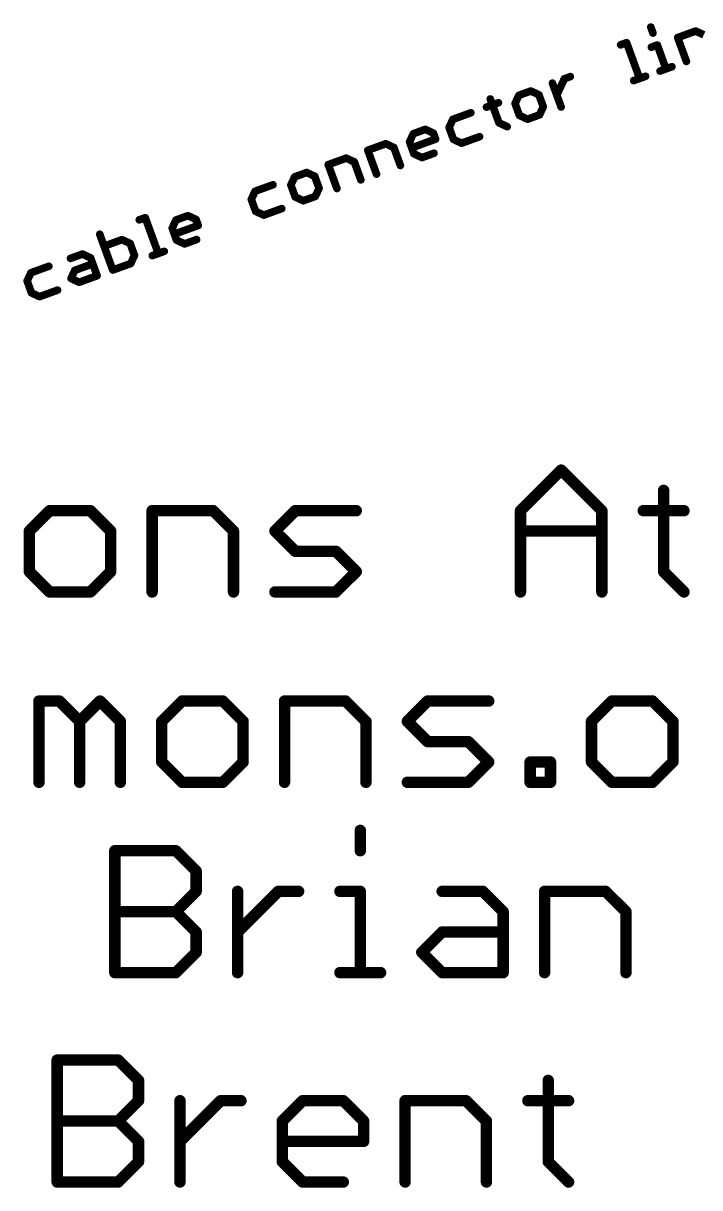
# Model space of a CAD drawing. Extents: x -33 to 81, y -19 to 22.
# Drawn here: x 17.14 to 26.16, y -18.29 to -2.75 of the extents above; entities that cross this region are included whole.
import ezdxf

# ---------------------------------------------------------------- set-up
doc = ezdxf.new("R2010")
doc.units = 0
doc.layers.add('51', color=53, linetype='CONTINUOUS')

msp = doc.modelspace()

# ---------------------------------------------------------------- linework, layer by layer
at = {"layer": '51'}
for points, const_width in [([(25.5101, -2.7996), (25.5391, -2.8792)], 0.1016), ([(25.869, -2.9395), (26.1079, -2.8525)], 0.1016), ([(25.985, -3.258), (25.869, -2.9395)], 0.1016), ([(26.1079, -2.8525), (26.2165, -2.9032)], 0.1016), ([(25.1078, -3.0362), (25.1874, -3.0072)], 0.1016), ([(25.1874, -3.0072), (25.3613, -3.485)], 0.1016), ([(25.5174, -3.0675), (25.597, -3.0385)], 0.1016), ([(25.597, -3.0385), (25.713, -3.357)], 0.1016), ([(24.358, -3.4895), (24.4376, -3.4605)], 0.1016), ([(25.2817, -3.514), (25.441, -3.456)], 0.1016), ([(25.6333, -3.386), (25.7926, -3.328)], 0.1016), ([(24.3147, -3.8659), (24.1988, -3.5474)], 0.1016), ([(24.2567, -3.7067), (24.358, -3.4895)], 0.1016), ([(23.3703, -3.7588), (23.4862, -4.0773)], 0.1016), ([(23.7509, -3.7104), (23.7003, -3.819)], 0.1016), ([(23.9102, -3.6525), (23.7509, -3.7104)], 0.1016), ([(24.0188, -3.7031), (23.9102, -3.6525)], 0.1016), ([(24.0768, -3.8624), (24.0188, -3.7031)], 0.1016), ([(23.3197, -3.8674), (23.4789, -3.8094)], 0.1016), ([(23.7003, -3.819), (23.7583, -3.9783)], 0.1016), ([(24.0261, -3.971), (24.0768, -3.8624)], 0.1016), ([(22.8718, -4.0304), (22.8212, -4.139)], 0.1016), ([(23.1107, -3.9434), (22.8718, -4.0304)], 0.1016), ([(23.4862, -4.0773), (23.5949, -4.1279)], 0.1016), ([(23.7583, -3.9783), (23.8669, -4.0289)], 0.1016), ([(23.8669, -4.0289), (24.0261, -3.971)], 0.1016), ([(22.2937, -4.331), (22.3444, -4.2224)], 0.1016), ([(22.3444, -4.2224), (22.5036, -4.1644)], 0.1016), ([(22.5036, -4.1644), (22.6122, -4.2151)], 0.1016), ([(22.6122, -4.2151), (22.6412, -4.2947)], 0.1016), ([(22.8212, -4.139), (22.8792, -4.2983)], 0.1016), ([(21.7373, -4.4433), (21.9762, -4.3564)], 0.1016), ([(21.9762, -4.3564), (22.0848, -4.407)], 0.1016), ([(22.3517, -4.4902), (22.2937, -4.331)], 0.1016), ([(22.6412, -4.2947), (22.3227, -4.4106)], 0.1016), ([(22.8792, -4.2983), (22.9878, -4.3489)], 0.1016), ([(22.9878, -4.3489), (23.2267, -4.262)], 0.1016), ([(21.2098, -4.6353), (21.4487, -4.5484)], 0.1016), ([(21.4487, -4.5484), (21.5573, -4.599)], 0.1016), ([(21.8532, -4.7618), (21.7373, -4.4433)], 0.1016), ([(22.0848, -4.407), (22.1717, -4.6459)], 0.1016), ([(22.4603, -4.5409), (22.3517, -4.4902)], 0.1016), ([(22.6196, -4.4829), (22.4603, -4.5409)], 0.1016), ([(21.3258, -4.9538), (21.2098, -4.6353)], 0.1016), ([(21.5573, -4.599), (21.6443, -4.8379)], 0.1016), ([(20.762, -4.7983), (20.7114, -4.9069)], 0.1016), ([(20.9213, -4.7403), (20.762, -4.7983)], 0.1016), ([(21.0299, -4.791), (20.9213, -4.7403)], 0.1016), ([(21.0878, -4.9503), (21.0299, -4.791)], 0.1016), ([(20.2346, -4.9903), (20.1839, -5.0989)], 0.1016), ([(20.4734, -4.9033), (20.2346, -4.9903)], 0.1016), ([(20.7114, -4.9069), (20.7693, -5.0662)], 0.1016), ([(21.0372, -5.0589), (21.0878, -4.9503)], 0.1016), ([(20.1839, -5.0989), (20.2419, -5.2582)], 0.1016), ([(20.7693, -5.0662), (20.8779, -5.1168)], 0.1016), ([(20.8779, -5.1168), (21.0372, -5.0589)], 0.1016), ([(19.1796, -5.3743), (19.3389, -5.3163)], 0.1016), ([(19.3389, -5.3163), (19.4475, -5.3669)], 0.1016), ([(20.2419, -5.2582), (20.3505, -5.3088)], 0.1016), ([(20.3505, -5.3088), (20.5894, -5.2219)], 0.1016), ([(18.6904, -5.372), (18.77, -5.343)], 0.1016), ([(18.77, -5.343), (18.9439, -5.8208)], 0.1016), ([(19.129, -5.4829), (19.1796, -5.3743)], 0.1016), ([(19.187, -5.6421), (19.129, -5.4829)], 0.1016), ([(19.4765, -5.4466), (19.158, -5.5625)], 0.1016), ([(19.4475, -5.3669), (19.4765, -5.4466)], 0.1016), ([(18.163, -5.5639), (18.3369, -6.0417)], 0.1016), ([(18.4598, -5.6363), (18.2209, -5.7232)], 0.1016), ([(18.5684, -5.6869), (18.4598, -5.6363)], 0.1016), ([(19.2956, -5.6928), (19.187, -5.6421)], 0.1016), ([(19.4548, -5.6348), (19.2956, -5.6928)], 0.1016), ([(18.6264, -5.8462), (18.5684, -5.6869)], 0.1016), ([(18.8643, -5.8497), (19.0236, -5.7918)], 0.1016), ([(17.7731, -5.8862), (17.9323, -5.8282)], 0.1016), ([(17.9323, -5.8282), (18.041, -5.8789)], 0.1016), ([(18.041, -5.8789), (18.1279, -6.1178)], 0.1016), ([(18.3369, -6.0417), (18.5757, -5.9548)], 0.1016), ([(18.5757, -5.9548), (18.6264, -5.8462)], 0.1016), ([(17.2456, -6.0782), (17.195, -6.1868)], 0.1016), ([(17.4845, -5.9912), (17.2456, -6.0782)], 0.1016), ([(17.7804, -6.1541), (17.8311, -6.0455)], 0.1016), ([(17.8311, -6.0455), (18.0699, -5.9585)], 0.1016), ([(17.195, -6.1868), (17.253, -6.3461)], 0.1016), ([(17.889, -6.2047), (17.7804, -6.1541)], 0.1016), ([(18.1279, -6.1178), (17.889, -6.2047)], 0.1016), ([(17.253, -6.3461), (17.3616, -6.3967)], 0.1016), ([(17.3616, -6.3967), (17.6005, -6.3098)], 0.1016), ([(23.7732, -9.2531), (24.3156, -8.7108)], 0.1524), ([(24.3156, -8.7108), (24.8579, -9.2531)], 0.1524), ([(25.6816, -8.982), (25.6816, -10.0666)], 0.1524), ([(17.4958, -9.2531), (17.2246, -9.5243)], 0.1524), ([(18.0381, -9.2531), (17.4958, -9.2531)], 0.1524), ([(18.3093, -9.5243), (18.0381, -9.2531)], 0.1524), ([(18.8618, -10.3378), (18.8618, -9.2531)], 0.1524), ([(18.8618, -9.2531), (19.6753, -9.2531)], 0.1524), ([(19.6753, -9.2531), (19.9464, -9.5243)], 0.1524), ([(20.4989, -9.5243), (20.7701, -9.2531)], 0.1524), ([(20.7701, -9.2531), (21.5836, -9.2531)], 0.1524), ([(23.7732, -10.3378), (23.7732, -9.2531)], 0.1524), ([(24.8579, -9.2531), (24.8579, -10.3378)], 0.1524), ([(25.4104, -9.2531), (25.9527, -9.2531)], 0.1524), ([(17.2246, -9.5243), (17.2246, -10.0666)], 0.1524), ([(18.3093, -10.0666), (18.3093, -9.5243)], 0.1524), ([(19.9464, -9.5243), (19.9464, -10.3378)], 0.1524), ([(20.7701, -9.7955), (20.4989, -9.5243)], 0.1524), ([(23.7732, -9.5243), (24.8579, -9.5243)], 0.1524), ([(21.3124, -9.7955), (20.7701, -9.7955)], 0.1524), ([(21.5836, -10.0666), (21.3124, -9.7955)], 0.1524), ([(17.2246, -10.0666), (17.4958, -10.3378)], 0.1524), ([(18.0381, -10.3378), (18.3093, -10.0666)], 0.1524), ([(21.3124, -10.3378), (21.5836, -10.0666)], 0.1524), ([(25.6816, -10.0666), (25.9527, -10.3378)], 0.1524), ([(17.4958, -10.3378), (18.0381, -10.3378)], 0.1524), ([(20.4989, -10.3378), (21.3124, -10.3378)], 0.1524), ([(17.353, -12.8778), (17.353, -11.7931)], 0.1524), ([(17.353, -11.7931), (17.6242, -11.7931)], 0.1524), ([(17.6242, -11.7931), (17.8953, -12.0643)], 0.1524), ([(17.8953, -12.0643), (18.1665, -11.7931)], 0.1524), ([(18.1665, -11.7931), (18.4377, -12.0643)], 0.1524), ([(19.2613, -11.7931), (18.9902, -12.0643)], 0.1524), ([(19.8037, -11.7931), (19.2613, -11.7931)], 0.1524), ([(20.0748, -12.0643), (19.8037, -11.7931)], 0.1524), ([(20.6273, -12.8778), (20.6273, -11.7931)], 0.1524), ([(20.6273, -11.7931), (21.4408, -11.7931)], 0.1524), ([(21.4408, -11.7931), (21.712, -12.0643)], 0.1524), ([(22.2645, -12.0643), (22.5356, -11.7931)], 0.1524), ([(22.5356, -11.7931), (23.3491, -11.7931)], 0.1524), ([(24.9914, -11.7931), (24.7202, -12.0643)], 0.1524), ([(25.5337, -11.7931), (24.9914, -11.7931)], 0.1524), ([(25.8049, -12.0643), (25.5337, -11.7931)], 0.1524), ([(17.8953, -12.0643), (17.8953, -12.8778)], 0.1524), ([(18.4377, -12.0643), (18.4377, -12.8778)], 0.1524), ([(18.9902, -12.0643), (18.9902, -12.6066)], 0.1524), ([(20.0748, -12.6066), (20.0748, -12.0643)], 0.1524), ([(21.712, -12.0643), (21.712, -12.8778)], 0.1524), ([(22.5356, -12.3355), (22.2645, -12.0643)], 0.1524), ([(24.7202, -12.0643), (24.7202, -12.6066)], 0.1524), ([(25.8049, -12.6066), (25.8049, -12.0643)], 0.1524), ([(23.078, -12.3355), (22.5356, -12.3355)], 0.1524), ([(23.3491, -12.6066), (23.078, -12.3355)], 0.1524), ([(18.9902, -12.6066), (19.2613, -12.8778)], 0.1524), ([(19.8037, -12.8778), (20.0748, -12.6066)], 0.1524), ([(23.078, -12.8778), (23.3491, -12.6066)], 0.1524), ([(23.9016, -12.8778), (23.9016, -12.6066)], 0.1524), ([(23.9016, -12.6066), (24.1728, -12.6066)], 0.1524), ([(24.1728, -12.6066), (24.1728, -12.8778)], 0.1524), ([(24.7202, -12.6066), (24.9914, -12.8778)], 0.1524), ([(25.5337, -12.8778), (25.8049, -12.6066)], 0.1524), ([(19.2613, -12.8778), (19.8037, -12.8778)], 0.1524), ([(22.2645, -12.8778), (23.078, -12.8778)], 0.1524), ([(24.1728, -12.8778), (23.9016, -12.8778)], 0.1524), ([(24.9914, -12.8778), (25.5337, -12.8778)], 0.1524), ([(21.6368, -13.5196), (21.6368, -13.7908)], 0.1524), ([(18.3642, -15.4178), (18.3642, -13.7908)], 0.1524), ([(18.3642, -13.7908), (19.1777, -13.7908)], 0.1524), ([(19.1777, -13.7908), (19.4489, -14.062)], 0.1524), ([(19.4489, -14.062), (19.4489, -14.3331)], 0.1524), ([(19.4489, -14.3331), (19.1777, -14.6043)], 0.1524), ([(20.0014, -15.4178), (20.0014, -14.3331)], 0.1524), ([(20.0014, -14.8755), (20.5437, -14.3331)], 0.1524), ([(20.5437, -14.3331), (20.8148, -14.3331)], 0.1524), ([(21.3657, -14.3331), (21.6368, -14.3331)], 0.1524), ([(21.6368, -14.3331), (21.6368, -15.4178)], 0.1524), ([(22.7283, -14.3331), (23.2706, -14.3331)], 0.1524), ([(23.2706, -14.3331), (23.5418, -14.6043)], 0.1524), ([(24.0942, -15.4178), (24.0942, -14.3331)], 0.1524), ([(24.0942, -14.3331), (24.9077, -14.3331)], 0.1524), ([(24.9077, -14.3331), (25.1789, -14.6043)], 0.1524), ([(18.3642, -14.6043), (19.1777, -14.6043)], 0.1524), ([(19.1777, -14.6043), (19.4489, -14.8755)], 0.1524), ([(23.5418, -14.6043), (23.5418, -15.4178)], 0.1524), ([(25.1789, -14.6043), (25.1789, -15.4178)], 0.1524), ([(19.4489, -14.8755), (19.4489, -15.1466)], 0.1524), ([(22.4571, -15.1466), (22.7283, -14.8755)], 0.1524), ([(22.7283, -14.8755), (23.5418, -14.8755)], 0.1524), ([(19.4489, -15.1466), (19.1777, -15.4178)], 0.1524), ([(22.7283, -15.4178), (22.4571, -15.1466)], 0.1524), ([(19.1777, -15.4178), (18.3642, -15.4178)], 0.1524), ([(21.3657, -15.4178), (21.908, -15.4178)], 0.1524), ([(23.5418, -15.4178), (22.7283, -15.4178)], 0.1524), ([(17.5958, -18.2118), (17.5958, -16.5848)], 0.1524), ([(17.5958, -16.5848), (18.4093, -16.5848)], 0.1524), ([(18.4093, -16.5848), (18.6804, -16.856)], 0.1524), ([(18.6804, -16.856), (18.6804, -17.1271)], 0.1524), ([(24.1427, -16.856), (24.1427, -17.9406)], 0.1524), ([(18.6804, -17.1271), (18.4093, -17.3983)], 0.1524), ([(19.2329, -18.2118), (19.2329, -17.1271)], 0.1524), ([(19.2329, -17.6695), (19.7753, -17.1271)], 0.1524), ([(19.7753, -17.1271), (20.0464, -17.1271)], 0.1524), ([(20.5972, -17.3983), (20.8684, -17.1271)], 0.1524), ([(20.8684, -17.1271), (21.4107, -17.1271)], 0.1524), ([(21.4107, -17.1271), (21.6819, -17.3983)], 0.1524), ([(22.2344, -18.2118), (22.2344, -17.1271)], 0.1524), ([(22.2344, -17.1271), (23.0479, -17.1271)], 0.1524), ([(23.0479, -17.1271), (23.319, -17.3983)], 0.1524), ([(23.8715, -17.1271), (24.4139, -17.1271)], 0.1524), ([(17.5958, -17.3983), (18.4093, -17.3983)], 0.1524), ([(18.4093, -17.3983), (18.6804, -17.6695)], 0.1524), ([(20.5972, -17.9406), (20.5972, -17.3983)], 0.1524), ([(21.6819, -17.3983), (21.6819, -17.6695)], 0.1524), ([(23.319, -17.3983), (23.319, -18.2118)], 0.1524), ([(18.6804, -17.6695), (18.6804, -17.9406)], 0.1524), ([(21.6819, -17.6695), (20.5972, -17.6695)], 0.1524), ([(18.6804, -17.9406), (18.4093, -18.2118)], 0.1524), ([(20.8684, -18.2118), (20.5972, -17.9406)], 0.1524), ([(24.1427, -17.9406), (24.4139, -18.2118)], 0.1524), ([(18.4093, -18.2118), (17.5958, -18.2118)], 0.1524), ([(21.4107, -18.2118), (20.8684, -18.2118)], 0.1524)]:
    msp.add_lwpolyline(points, dxfattribs=dict(at, const_width=const_width))
for points, const_width in [([(25.534, -2.7909, 1), (25.4862, -2.8083)], 0.0508), ([(25.5152, -2.8879, 1), (25.5629, -2.8705)], 0.0508), ([(25.8929, -2.9308, 1), (25.8452, -2.9482)], 0.0508), ([(25.8604, -2.9156, 1), (25.8777, -2.9633)], 0.0508), ([(26.1187, -2.8295, 1), (26.0972, -2.8756)], 0.0508), ([(26.1166, -2.8764, 1), (26.0992, -2.8287)], 0.0508), ([(25.0991, -3.0123, 1), (25.1165, -3.0601)], 0.0508), ([(25.2113, -2.9985, 1), (25.1636, -3.0159)], 0.0508), ([(25.1961, -3.0311, 1), (25.1787, -2.9833)], 0.0508), ([(25.5087, -3.0436, 1), (25.5261, -3.0913)], 0.0508), ([(25.6209, -3.0298, 1), (25.5732, -3.0472)], 0.0508), ([(25.6057, -3.0624, 1), (25.5883, -3.0146)], 0.0508), ([(25.9611, -3.2667, 1), (26.0088, -3.2493)], 0.0508), ([(24.4463, -3.4843, 1), (24.429, -3.4366)], 0.0508), ([(25.4496, -3.4799, 1), (25.4323, -3.4321)], 0.0508), ([(25.6246, -3.3621, 1), (25.642, -3.4098)], 0.0508), ([(25.6891, -3.3657, 1), (25.7368, -3.3483)], 0.0508), ([(25.8013, -3.3519, 1), (25.7839, -3.3041)], 0.0508), ([(24.2226, -3.5387, 1), (24.1749, -3.5561)], 0.0508), ([(24.3493, -3.4656, 1), (24.3667, -3.5133)], 0.0508), ([(24.381, -3.5002, 1), (24.335, -3.4787)], 0.0508), ([(25.273, -3.4901, 1), (25.2904, -3.5378)], 0.0508), ([(25.3375, -3.4937, 1), (25.3852, -3.4763)], 0.0508), ([(23.3942, -3.7501, 1), (23.3464, -3.7675)], 0.0508), ([(23.7422, -3.6866, 1), (23.7596, -3.7343)], 0.0508), ([(23.774, -3.7212, 1), (23.7279, -3.6997)], 0.0508), ([(23.9209, -3.6294, 1), (23.8995, -3.6755)], 0.0508), ([(23.9189, -3.6763, 1), (23.9015, -3.6286)], 0.0508), ([(24.0427, -3.6944, 1), (23.9949, -3.7118)], 0.0508), ([(24.0081, -3.7261, 1), (24.0295, -3.6801)], 0.0508), ([(24.2337, -3.6959, 1), (24.2797, -3.7174)], 0.0508), ([(23.311, -3.8435, 1), (23.3284, -3.8913)], 0.0508), ([(23.4876, -3.8333, 1), (23.4702, -3.7856)], 0.0508), ([(23.7242, -3.8103, 1), (23.6764, -3.8277)], 0.0508), ([(23.6773, -3.8083, 1), (23.7233, -3.8298)], 0.0508), ([(24.0529, -3.871, 1), (24.1006, -3.8537)], 0.0508), ([(24.0998, -3.8731, 1), (24.0537, -3.8516)], 0.0508), ([(24.2908, -3.8746, 1), (24.3386, -3.8572)], 0.0508), ([(22.8632, -4.0065, 1), (22.8805, -4.0543)], 0.0508), ([(22.8949, -4.0411, 1), (22.8488, -4.0197)], 0.0508), ([(23.1194, -3.9673, 1), (23.102, -3.9196)], 0.0508), ([(23.497, -4.0543, 1), (23.4755, -4.1003)], 0.0508), ([(23.769, -3.9553, 1), (23.7475, -4.0013)], 0.0508), ([(23.7344, -3.987, 1), (23.7821, -3.9696)], 0.0508), ([(23.8582, -4.0051, 1), (23.8755, -4.0528)], 0.0508), ([(23.8561, -4.052, 1), (23.8776, -4.0059)], 0.0508), ([(24.0031, -3.9602, 1), (24.0491, -3.9817)], 0.0508), ([(24.0348, -3.9948, 1), (24.0174, -3.9471)], 0.0508), ([(22.3357, -4.1985, 1), (22.3531, -4.2462)], 0.0508), ([(22.3674, -4.2331, 1), (22.3214, -4.2116)], 0.0508), ([(22.5144, -4.1414, 1), (22.4929, -4.1874)], 0.0508), ([(22.5123, -4.1883, 1), (22.495, -4.1405)], 0.0508), ([(22.6361, -4.2064, 1), (22.5884, -4.2237)], 0.0508), ([(22.6015, -4.2381, 1), (22.623, -4.192)], 0.0508), ([(22.8451, -4.1303, 1), (22.7973, -4.1477)], 0.0508), ([(22.7982, -4.1283, 1), (22.8442, -4.1497)], 0.0508), ([(23.4624, -4.086, 1), (23.5101, -4.0686)], 0.0508), ([(23.5841, -4.151, 1), (23.6056, -4.1049)], 0.0508), ([(21.9869, -4.3334, 1), (21.9654, -4.3794)], 0.0508), ([(21.9849, -4.3803, 1), (21.9675, -4.3325)], 0.0508), ([(22.2707, -4.3202, 1), (22.3168, -4.3417)], 0.0508), ([(22.3176, -4.3223, 1), (22.2699, -4.3397)], 0.0508), ([(22.6174, -4.3034, 1), (22.6651, -4.286)], 0.0508), ([(22.6499, -4.3185, 1), (22.6325, -4.2708)], 0.0508), ([(22.8899, -4.2752, 1), (22.8684, -4.3213)], 0.0508), ([(22.8553, -4.3069, 1), (22.903, -4.2896)], 0.0508), ([(22.9791, -4.325, 1), (22.9965, -4.3728)], 0.0508), ([(22.977, -4.3719, 1), (22.9985, -4.3259)], 0.0508), ([(23.2353, -4.2858, 1), (23.218, -4.2381)], 0.0508), ([(21.4595, -4.5253, 1), (21.438, -4.5714)], 0.0508), ([(21.4574, -4.5722, 1), (21.44, -4.5245)], 0.0508), ([(21.7612, -4.4346, 1), (21.7134, -4.452)], 0.0508), ([(21.7286, -4.4195, 1), (21.746, -4.4672)], 0.0508), ([(22.1087, -4.3983, 1), (22.0609, -4.4157)], 0.0508), ([(22.0741, -4.4301, 1), (22.0955, -4.384)], 0.0508), ([(22.314, -4.3867, 1), (22.3314, -4.4345)], 0.0508), ([(22.3624, -4.4672, 1), (22.341, -4.5133)], 0.0508), ([(22.3278, -4.4989, 1), (22.3756, -4.4816)], 0.0508), ([(22.4516, -4.517, 1), (22.469, -4.5647)], 0.0508), ([(22.4496, -4.5639, 1), (22.471, -4.5179)], 0.0508), ([(22.6283, -4.5068, 1), (22.6109, -4.4591)], 0.0508), ([(21.2012, -4.6114, 1), (21.2185, -4.6592)], 0.0508), ([(21.2337, -4.6266, 1), (21.186, -4.644)], 0.0508), ([(21.5812, -4.5903, 1), (21.5335, -4.6077)], 0.0508), ([(21.5466, -4.622, 1), (21.5681, -4.576)], 0.0508), ([(22.1479, -4.6546, 1), (22.1956, -4.6372)], 0.0508), ([(20.7533, -4.7744, 1), (20.7707, -4.8222)], 0.0508), ([(20.785, -4.809, 1), (20.739, -4.7876)], 0.0508), ([(20.932, -4.7173, 1), (20.9105, -4.7634)], 0.0508), ([(20.93, -4.7642, 1), (20.9126, -4.7165)], 0.0508), ([(21.0537, -4.7823, 1), (21.006, -4.7997)], 0.0508), ([(21.0191, -4.814, 1), (21.0406, -4.768)], 0.0508), ([(21.6204, -4.8466, 1), (21.6682, -4.8292)], 0.0508), ([(21.8294, -4.7705, 1), (21.8771, -4.7532)], 0.0508), ([(20.2259, -4.9664, 1), (20.2432, -5.0142)], 0.0508), ([(20.2576, -5.001, 1), (20.2115, -4.9796)], 0.0508), ([(20.4821, -4.9272, 1), (20.4648, -4.8795)], 0.0508), ([(20.6883, -4.8962, 1), (20.7344, -4.9177)], 0.0508), ([(20.7352, -4.8982, 1), (20.6875, -4.9156)], 0.0508), ([(21.064, -4.9589, 1), (21.1117, -4.9416)], 0.0508), ([(21.1109, -4.961, 1), (21.0648, -4.9395)], 0.0508), ([(21.3019, -4.9625, 1), (21.3496, -4.9451)], 0.0508), ([(20.2078, -5.0902, 1), (20.16, -5.1076)], 0.0508), ([(20.1609, -5.0882, 1), (20.2069, -5.1096)], 0.0508), ([(20.7801, -5.0432, 1), (20.7586, -5.0892)], 0.0508), ([(20.7455, -5.0749, 1), (20.7932, -5.0575)], 0.0508), ([(20.8693, -5.093, 1), (20.8866, -5.1407)], 0.0508), ([(20.8672, -5.1398, 1), (20.8887, -5.0938)], 0.0508), ([(21.0142, -5.0481, 1), (21.0602, -5.0696)], 0.0508), ([(21.0459, -5.0827, 1), (21.0285, -5.035)], 0.0508), ([(19.3496, -5.2933, 1), (19.3282, -5.3393)], 0.0508), ([(19.3476, -5.3402, 1), (19.3302, -5.2924)], 0.0508), ([(20.2526, -5.2351, 1), (20.2311, -5.2812)], 0.0508), ([(20.218, -5.2668, 1), (20.2657, -5.2495)], 0.0508), ([(20.3418, -5.2849, 1), (20.3592, -5.3327)], 0.0508), ([(20.3398, -5.3318, 1), (20.3612, -5.2858)], 0.0508), ([(20.5981, -5.2457, 1), (20.5807, -5.198)], 0.0508), ([(18.6817, -5.3481, 1), (18.6991, -5.3958)], 0.0508), ([(18.7939, -5.3343, 1), (18.7462, -5.3517)], 0.0508), ([(18.7787, -5.3669, 1), (18.7614, -5.3191)], 0.0508), ([(19.1529, -5.4742, 1), (19.1051, -5.4916)], 0.0508), ([(19.171, -5.3504, 1), (19.1883, -5.3981)], 0.0508), ([(19.2027, -5.385, 1), (19.1566, -5.3635)], 0.0508), ([(19.4714, -5.3583, 1), (19.4236, -5.3756)], 0.0508), ([(19.4368, -5.39, 1), (19.4582, -5.3439)], 0.0508), ([(19.4526, -5.4553, 1), (19.5004, -5.4379)], 0.0508), ([(19.4852, -5.4704, 1), (19.4678, -5.4227)], 0.0508), ([(18.1868, -5.5553, 1), (18.1391, -5.5726)], 0.0508), ([(18.4705, -5.6132, 1), (18.4491, -5.6593)], 0.0508), ([(18.4685, -5.6601, 1), (18.4511, -5.6124)], 0.0508), ([(19.106, -5.4721, 1), (19.152, -5.4936)], 0.0508), ([(19.1493, -5.5386, 1), (19.1667, -5.5864)], 0.0508), ([(19.1977, -5.6191, 1), (19.1762, -5.6651)], 0.0508), ([(19.4635, -5.6587, 1), (19.4461, -5.6109)], 0.0508), ([(18.2122, -5.6993, 1), (18.2296, -5.7471)], 0.0508), ([(18.5923, -5.6782, 1), (18.5446, -5.6956)], 0.0508), ([(18.5577, -5.7099, 1), (18.5792, -5.6639)], 0.0508), ([(19.0323, -5.8156, 1), (19.0149, -5.7679)], 0.0508), ([(19.1631, -5.6508, 1), (19.2108, -5.6334)], 0.0508), ([(19.2869, -5.6689, 1), (19.3043, -5.7166)], 0.0508), ([(19.2848, -5.7158, 1), (19.3063, -5.6697)], 0.0508), ([(17.7644, -5.8623, 1), (17.7818, -5.9101)], 0.0508), ([(17.9431, -5.8052, 1), (17.9216, -5.8513)], 0.0508), ([(17.941, -5.8521, 1), (17.9237, -5.8044)], 0.0508), ([(18.0648, -5.8702, 1), (18.0171, -5.8876)], 0.0508), ([(18.0302, -5.9019, 1), (18.0517, -5.8559)], 0.0508), ([(18.5844, -5.9786, 1), (18.5671, -5.9309)], 0.0508), ([(18.6025, -5.8548, 1), (18.6503, -5.8375)], 0.0508), ([(18.6494, -5.8569, 1), (18.6034, -5.8354)], 0.0508), ([(18.8556, -5.8259, 1), (18.873, -5.8736)], 0.0508), ([(18.9201, -5.8294, 1), (18.9678, -5.8121)], 0.0508), ([(17.237, -6.0543, 1), (17.2543, -6.1021)], 0.0508), ([(17.2687, -6.0889, 1), (17.2226, -6.0675)], 0.0508), ([(17.4932, -6.0151, 1), (17.4758, -5.9674)], 0.0508), ([(17.8224, -6.0216, 1), (17.8397, -6.0693)], 0.0508), ([(17.8541, -6.0562, 1), (17.808, -6.0347)], 0.0508), ([(18.0786, -5.9824, 1), (18.0613, -5.9346)], 0.0508), ([(18.3282, -6.0179, 1), (18.3455, -6.0656)], 0.0508), ([(18.313, -6.0504, 1), (18.3607, -6.033)], 0.0508), ([(18.5527, -5.944, 1), (18.5988, -5.9655)], 0.0508), ([(17.2189, -6.1781, 1), (17.1711, -6.1955)], 0.0508), ([(17.172, -6.1761, 1), (17.218, -6.1975)], 0.0508), ([(17.7911, -6.1311, 1), (17.7697, -6.1771)], 0.0508), ([(17.7574, -6.1433, 1), (17.8034, -6.1648)], 0.0508), ([(17.8803, -6.1809, 1), (17.8977, -6.2286)], 0.0508), ([(17.8783, -6.2277, 1), (17.8998, -6.1817)], 0.0508), ([(18.104, -6.1265, 1), (18.1518, -6.1091)], 0.0508), ([(18.1366, -6.1416, 1), (18.1192, -6.0939)], 0.0508), ([(17.2637, -6.323, 1), (17.2422, -6.3691)], 0.0508), ([(17.2291, -6.3547, 1), (17.2768, -6.3374)], 0.0508), ([(17.3529, -6.3728, 1), (17.3703, -6.4206)], 0.0508), ([(17.3508, -6.4197, 1), (17.3723, -6.3737)], 0.0508), ([(17.6091, -6.3336, 1), (17.5918, -6.2859)], 0.0508), ([(24.3425, -8.6839, 1), (24.2886, -8.7378)], 0.0762), ([(24.3425, -8.7378, 1), (24.2886, -8.6839)], 0.0762), ([(25.7197, -8.982, 1), (25.6435, -8.982)], 0.0762), ([(17.4958, -9.215, 1), (17.4958, -9.2912)], 0.0762), ([(17.5227, -9.2801, 1), (17.4688, -9.2262)], 0.0762), ([(18.065, -9.2262, 1), (18.0112, -9.2801)], 0.0762), ([(18.0381, -9.2912, 1), (18.0381, -9.215)], 0.0762), ([(18.8999, -9.2531, 1), (18.8237, -9.2531)], 0.0762), ([(18.8618, -9.215, 1), (18.8618, -9.2912)], 0.0762), ([(19.7022, -9.2262, 1), (19.6483, -9.2801)], 0.0762), ([(19.6753, -9.2912, 1), (19.6753, -9.215)], 0.0762), ([(20.7701, -9.215, 1), (20.7701, -9.2912)], 0.0762), ([(20.797, -9.2801, 1), (20.7431, -9.2262)], 0.0762), ([(21.5836, -9.2912, 1), (21.5836, -9.215)], 0.0762), ([(23.8113, -9.2531, 1), (23.7351, -9.2531)], 0.0762), ([(23.7463, -9.2262, 1), (23.8002, -9.2801)], 0.0762), ([(24.896, -9.2531, 1), (24.8198, -9.2531)], 0.0762), ([(24.8309, -9.2801, 1), (24.8848, -9.2262)], 0.0762), ([(25.4104, -9.215, 1), (25.4104, -9.2912)], 0.0762), ([(25.9527, -9.2912, 1), (25.9527, -9.215)], 0.0762), ([(17.2627, -9.5243, 1), (17.1865, -9.5243)], 0.0762), ([(17.1977, -9.4974, 1), (17.2515, -9.5512)], 0.0762), ([(18.3474, -9.5243, 1), (18.2712, -9.5243)], 0.0762), ([(18.2823, -9.5512, 1), (18.3362, -9.4974)], 0.0762), ([(19.9845, -9.5243, 1), (19.9083, -9.5243)], 0.0762), ([(19.9195, -9.5512, 1), (19.9734, -9.4974)], 0.0762), ([(20.5259, -9.4974, 1), (20.472, -9.5512)], 0.0762), ([(20.472, -9.4974, 1), (20.5259, -9.5512)], 0.0762), ([(23.7732, -9.4862, 1), (23.7732, -9.5624)], 0.0762), ([(24.8579, -9.5624, 1), (24.8579, -9.4862)], 0.0762), ([(20.7701, -9.7574, 1), (20.7701, -9.8336)], 0.0762), ([(20.7431, -9.8224, 1), (20.797, -9.7685)], 0.0762), ([(21.3394, -9.7685, 1), (21.2855, -9.8224)], 0.0762), ([(21.3124, -9.8336, 1), (21.3124, -9.7574)], 0.0762), ([(17.2515, -10.0397, 1), (17.1977, -10.0936)], 0.0762), ([(17.1865, -10.0666, 1), (17.2627, -10.0666)], 0.0762), ([(18.2712, -10.0666, 1), (18.3474, -10.0666)], 0.0762), ([(18.3362, -10.0936, 1), (18.2823, -10.0397)], 0.0762), ([(21.6105, -10.0936, 1), (21.5566, -10.0397)], 0.0762), ([(21.5566, -10.0936, 1), (21.6105, -10.0397)], 0.0762), ([(25.7085, -10.0397, 1), (25.6546, -10.0936)], 0.0762), ([(25.6435, -10.0666, 1), (25.7197, -10.0666)], 0.0762), ([(17.4958, -10.2997, 1), (17.4958, -10.3759)], 0.0762), ([(17.4688, -10.3647, 1), (17.5227, -10.3109)], 0.0762), ([(18.0112, -10.3109, 1), (18.065, -10.3647)], 0.0762), ([(18.0381, -10.3759, 1), (18.0381, -10.2997)], 0.0762), ([(18.8237, -10.3378, 1), (18.8999, -10.3378)], 0.0762), ([(19.9083, -10.3378, 1), (19.9845, -10.3378)], 0.0762), ([(20.4989, -10.2997, 1), (20.4989, -10.3759)], 0.0762), ([(21.2855, -10.3109, 1), (21.3394, -10.3647)], 0.0762), ([(21.3124, -10.3759, 1), (21.3124, -10.2997)], 0.0762), ([(23.7351, -10.3378, 1), (23.8113, -10.3378)], 0.0762), ([(24.8198, -10.3378, 1), (24.896, -10.3378)], 0.0762), ([(25.9258, -10.3647, 1), (25.9797, -10.3109)], 0.0762), ([(17.3911, -11.7931, 1), (17.3149, -11.7931)], 0.0762), ([(17.353, -11.755, 1), (17.353, -11.8312)], 0.0762), ([(17.6511, -11.7662, 1), (17.5972, -11.8201)], 0.0762), ([(17.6242, -11.8312, 1), (17.6242, -11.755)], 0.0762), ([(18.1934, -11.7662, 1), (18.1396, -11.8201)], 0.0762), ([(18.1934, -11.8201, 1), (18.1396, -11.7662)], 0.0762), ([(19.2613, -11.755, 1), (19.2613, -11.8312)], 0.0762), ([(19.2883, -11.8201, 1), (19.2344, -11.7662)], 0.0762), ([(19.8306, -11.7662, 1), (19.7767, -11.8201)], 0.0762), ([(19.8037, -11.8312, 1), (19.8037, -11.755)], 0.0762), ([(20.6654, -11.7931, 1), (20.5892, -11.7931)], 0.0762), ([(20.6273, -11.755, 1), (20.6273, -11.8312)], 0.0762), ([(21.4678, -11.7662, 1), (21.4139, -11.8201)], 0.0762), ([(21.4408, -11.8312, 1), (21.4408, -11.755)], 0.0762), ([(22.5356, -11.755, 1), (22.5356, -11.8312)], 0.0762), ([(22.5626, -11.8201, 1), (22.5087, -11.7662)], 0.0762), ([(23.3491, -11.8312, 1), (23.3491, -11.755)], 0.0762), ([(24.9914, -11.755, 1), (24.9914, -11.8312)], 0.0762), ([(25.0183, -11.8201, 1), (24.9644, -11.7662)], 0.0762), ([(25.5607, -11.7662, 1), (25.5068, -11.8201)], 0.0762), ([(25.5337, -11.8312, 1), (25.5337, -11.755)], 0.0762), ([(17.9334, -12.0643, 1), (17.8572, -12.0643)], 0.0762), ([(17.8684, -12.0374, 1), (17.9223, -12.0912)], 0.0762), ([(17.8684, -12.0912, 1), (17.9223, -12.0374)], 0.0762), ([(18.4758, -12.0643, 1), (18.3996, -12.0643)], 0.0762), ([(18.4107, -12.0912, 1), (18.4646, -12.0374)], 0.0762), ([(19.0283, -12.0643, 1), (18.9521, -12.0643)], 0.0762), ([(18.9632, -12.0374, 1), (19.0171, -12.0912)], 0.0762), ([(20.1129, -12.0643, 1), (20.0367, -12.0643)], 0.0762), ([(20.0479, -12.0912, 1), (20.1018, -12.0374)], 0.0762), ([(21.7501, -12.0643, 1), (21.6739, -12.0643)], 0.0762), ([(21.685, -12.0912, 1), (21.7389, -12.0374)], 0.0762), ([(22.2914, -12.0374, 1), (22.2375, -12.0912)], 0.0762), ([(22.2375, -12.0374, 1), (22.2914, -12.0912)], 0.0762), ([(24.7583, -12.0643, 1), (24.6821, -12.0643)], 0.0762), ([(24.6933, -12.0374, 1), (24.7472, -12.0912)], 0.0762), ([(25.843, -12.0643, 1), (25.7668, -12.0643)], 0.0762), ([(25.7779, -12.0912, 1), (25.8318, -12.0374)], 0.0762), ([(22.5356, -12.2974, 1), (22.5356, -12.3736)], 0.0762), ([(22.5087, -12.3624, 1), (22.5626, -12.3085)], 0.0762), ([(23.1049, -12.3085, 1), (23.051, -12.3624)], 0.0762), ([(23.078, -12.3736, 1), (23.078, -12.2974)], 0.0762), ([(19.0171, -12.5797, 1), (18.9632, -12.6336)], 0.0762), ([(18.9521, -12.6066, 1), (19.0283, -12.6066)], 0.0762), ([(20.0367, -12.6066, 1), (20.1129, -12.6066)], 0.0762), ([(20.1018, -12.6336, 1), (20.0479, -12.5797)], 0.0762), ([(23.3761, -12.6336, 1), (23.3222, -12.5797)], 0.0762), ([(23.3222, -12.6336, 1), (23.3761, -12.5797)], 0.0762), ([(23.9397, -12.6066, 1), (23.8635, -12.6066)], 0.0762), ([(23.9016, -12.5685, 1), (23.9016, -12.6447)], 0.0762), ([(24.2109, -12.6066, 1), (24.1347, -12.6066)], 0.0762), ([(24.1728, -12.6447, 1), (24.1728, -12.5685)], 0.0762), ([(24.7472, -12.5797, 1), (24.6933, -12.6336)], 0.0762), ([(24.6821, -12.6066, 1), (24.7583, -12.6066)], 0.0762), ([(25.7668, -12.6066, 1), (25.843, -12.6066)], 0.0762), ([(25.8318, -12.6336, 1), (25.7779, -12.5797)], 0.0762), ([(17.3149, -12.8778, 1), (17.3911, -12.8778)], 0.0762), ([(17.8572, -12.8778, 1), (17.9334, -12.8778)], 0.0762), ([(18.3996, -12.8778, 1), (18.4758, -12.8778)], 0.0762), ([(19.2613, -12.8397, 1), (19.2613, -12.9159)], 0.0762), ([(19.2344, -12.9047, 1), (19.2883, -12.8509)], 0.0762), ([(19.7767, -12.8509, 1), (19.8306, -12.9047)], 0.0762), ([(19.8037, -12.9159, 1), (19.8037, -12.8397)], 0.0762), ([(20.5892, -12.8778, 1), (20.6654, -12.8778)], 0.0762), ([(21.6739, -12.8778, 1), (21.7501, -12.8778)], 0.0762), ([(22.2645, -12.8397, 1), (22.2645, -12.9159)], 0.0762), ([(23.051, -12.8509, 1), (23.1049, -12.9047)], 0.0762), ([(23.078, -12.9159, 1), (23.078, -12.8397)], 0.0762), ([(23.9016, -12.8397, 1), (23.9016, -12.9159)], 0.0762), ([(23.8635, -12.8778, 1), (23.9397, -12.8778)], 0.0762), ([(24.1347, -12.8778, 1), (24.2109, -12.8778)], 0.0762), ([(24.1728, -12.9159, 1), (24.1728, -12.8397)], 0.0762), ([(24.9914, -12.8397, 1), (24.9914, -12.9159)], 0.0762), ([(24.9644, -12.9047, 1), (25.0183, -12.8509)], 0.0762), ([(25.5068, -12.8509, 1), (25.5606, -12.9047)], 0.0762), ([(25.5337, -12.9159, 1), (25.5337, -12.8397)], 0.0762), ([(21.6749, -13.5196, 1), (21.5987, -13.5196)], 0.0762), ([(18.4023, -13.7908, 1), (18.3261, -13.7908)], 0.0762), ([(18.3642, -13.7527, 1), (18.3642, -13.8289)], 0.0762), ([(19.2046, -13.7639, 1), (19.1508, -13.8178)], 0.0762), ([(19.1777, -13.8289, 1), (19.1777, -13.7527)], 0.0762), ([(21.5987, -13.7908, 1), (21.6749, -13.7908)], 0.0762), ([(19.487, -14.062, 1), (19.4108, -14.062)], 0.0762), ([(19.4219, -14.0889, 1), (19.4758, -14.035)], 0.0762), ([(19.4108, -14.3331, 1), (19.487, -14.3331)], 0.0762), ([(19.4758, -14.3601, 1), (19.4219, -14.3062)], 0.0762), ([(20.0395, -14.3331, 1), (19.9633, -14.3331)], 0.0762), ([(20.5437, -14.295, 1), (20.5437, -14.3712)], 0.0762), ([(20.5706, -14.3601, 1), (20.5167, -14.3062)], 0.0762), ([(20.8148, -14.3712, 1), (20.8148, -14.295)], 0.0762), ([(21.3657, -14.295, 1), (21.3657, -14.3712)], 0.0762), ([(21.6749, -14.3331, 1), (21.5987, -14.3331)], 0.0762), ([(21.6368, -14.3712, 1), (21.6368, -14.295)], 0.0762), ([(22.7283, -14.295, 1), (22.7283, -14.3712)], 0.0762), ([(23.2975, -14.3062, 1), (23.2436, -14.3601)], 0.0762), ([(23.2706, -14.3712, 1), (23.2706, -14.295)], 0.0762), ([(24.1323, -14.3331, 1), (24.0561, -14.3331)], 0.0762), ([(24.0942, -14.295, 1), (24.0942, -14.3712)], 0.0762), ([(24.9347, -14.3062, 1), (24.8808, -14.3601)], 0.0762), ([(24.9077, -14.3712, 1), (24.9077, -14.295)], 0.0762), ([(18.3642, -14.5662, 1), (18.3642, -14.6424)], 0.0762), ([(19.2046, -14.5774, 1), (19.1508, -14.6312)], 0.0762), ([(19.1508, -14.5774, 1), (19.2046, -14.6312)], 0.0762), ([(19.1777, -14.6424, 1), (19.1777, -14.5662)], 0.0762), ([(23.5799, -14.6043, 1), (23.5037, -14.6043)], 0.0762), ([(23.5148, -14.6312, 1), (23.5687, -14.5774)], 0.0762), ([(25.217, -14.6043, 1), (25.1408, -14.6043)], 0.0762), ([(25.152, -14.6312, 1), (25.2058, -14.5774)], 0.0762), ([(19.487, -14.8755, 1), (19.4108, -14.8755)], 0.0762), ([(19.4219, -14.9024, 1), (19.4758, -14.8485)], 0.0762), ([(19.9744, -14.8485, 1), (20.0283, -14.9024)], 0.0762), ([(22.7283, -14.8374, 1), (22.7283, -14.9136)], 0.0762), ([(22.7552, -14.9024, 1), (22.7013, -14.8485)], 0.0762), ([(23.5418, -14.9136, 1), (23.5418, -14.8374)], 0.0762), ([(19.4758, -15.1736, 1), (19.4219, -15.1197)], 0.0762), ([(22.484, -15.1197, 1), (22.4301, -15.1736)], 0.0762), ([(19.4108, -15.1466, 1), (19.487, -15.1466)], 0.0762), ([(22.4301, -15.1197, 1), (22.484, -15.1736)], 0.0762), ([(18.3642, -15.3797, 1), (18.3642, -15.4559)], 0.0762), ([(18.3261, -15.4178, 1), (18.4023, -15.4178)], 0.0762), ([(19.1508, -15.3909, 1), (19.2046, -15.4447)], 0.0762), ([(19.1777, -15.4559, 1), (19.1777, -15.3797)], 0.0762), ([(19.9633, -15.4178, 1), (20.0395, -15.4178)], 0.0762), ([(21.3657, -15.3797, 1), (21.3657, -15.4559)], 0.0762), ([(21.5987, -15.4178, 1), (21.6749, -15.4178)], 0.0762), ([(21.908, -15.4559, 1), (21.908, -15.3797)], 0.0762), ([(22.7283, -15.3797, 1), (22.7283, -15.4559)], 0.0762), ([(22.7013, -15.4447, 1), (22.7552, -15.3909)], 0.0762), ([(23.5037, -15.4178, 1), (23.5799, -15.4178)], 0.0762), ([(23.5418, -15.4559, 1), (23.5418, -15.3797)], 0.0762), ([(24.0561, -15.4178, 1), (24.1323, -15.4178)], 0.0762), ([(25.1408, -15.4178, 1), (25.217, -15.4178)], 0.0762), ([(17.6339, -16.5848, 1), (17.5577, -16.5848)], 0.0762), ([(17.5958, -16.5467, 1), (17.5958, -16.6229)], 0.0762), ([(18.4362, -16.5579, 1), (18.3823, -16.6118)], 0.0762), ([(18.4093, -16.6229, 1), (18.4093, -16.5467)], 0.0762), ([(18.7185, -16.856, 1), (18.6423, -16.856)], 0.0762), ([(24.1808, -16.856, 1), (24.1046, -16.856)], 0.0762), ([(18.6535, -16.8829, 1), (18.7074, -16.829)], 0.0762), ([(18.6423, -17.1271, 1), (18.7185, -17.1271)], 0.0762), ([(18.7074, -17.1541, 1), (18.6535, -17.1002)], 0.0762), ([(19.271, -17.1271, 1), (19.1948, -17.1271)], 0.0762), ([(19.7753, -17.089, 1), (19.7753, -17.1652)], 0.0762), ([(19.8022, -17.1541, 1), (19.7483, -17.1002)], 0.0762), ([(20.0464, -17.1652, 1), (20.0464, -17.089)], 0.0762), ([(20.8684, -17.089, 1), (20.8684, -17.1652)], 0.0762), ([(20.8953, -17.1541, 1), (20.8415, -17.1002)], 0.0762), ([(21.4377, -17.1002, 1), (21.3838, -17.1541)], 0.0762), ([(21.4107, -17.1652, 1), (21.4107, -17.089)], 0.0762), ([(22.2725, -17.1271, 1), (22.1963, -17.1271)], 0.0762), ([(22.2344, -17.089, 1), (22.2344, -17.1652)], 0.0762), ([(23.0748, -17.1002, 1), (23.0209, -17.1541)], 0.0762), ([(23.0479, -17.1652, 1), (23.0479, -17.089)], 0.0762), ([(23.8715, -17.089, 1), (23.8715, -17.1652)], 0.0762), ([(24.4139, -17.1652, 1), (24.4139, -17.089)], 0.0762), ([(17.5958, -17.3602, 1), (17.5958, -17.4364)], 0.0762), ([(18.4362, -17.3714, 1), (18.3823, -17.4252)], 0.0762), ([(18.3823, -17.3714, 1), (18.4362, -17.4252)], 0.0762), ([(18.4093, -17.4364, 1), (18.4093, -17.3602)], 0.0762), ([(20.6353, -17.3983, 1), (20.5591, -17.3983)], 0.0762), ([(20.5703, -17.3714, 1), (20.6242, -17.4252)], 0.0762), ([(21.72, -17.3983, 1), (21.6438, -17.3983)], 0.0762), ([(21.6549, -17.4252, 1), (21.7088, -17.3714)], 0.0762), ([(23.3571, -17.3983, 1), (23.2809, -17.3983)], 0.0762), ([(23.2921, -17.4252, 1), (23.346, -17.3714)], 0.0762), ([(18.7185, -17.6695, 1), (18.6423, -17.6695)], 0.0762), ([(18.6535, -17.6964, 1), (18.7074, -17.6425)], 0.0762), ([(19.206, -17.6425, 1), (19.2599, -17.6964)], 0.0762), ([(20.5972, -17.6314, 1), (20.5972, -17.7076)], 0.0762), ([(21.6438, -17.6695, 1), (21.72, -17.6695)], 0.0762), ([(21.6819, -17.7076, 1), (21.6819, -17.6314)], 0.0762), ([(18.7074, -17.9676, 1), (18.6535, -17.9137)], 0.0762), ([(20.6242, -17.9137, 1), (20.5703, -17.9676)], 0.0762), ([(24.1696, -17.9137, 1), (24.1158, -17.9676)], 0.0762), ([(18.6423, -17.9406, 1), (18.7185, -17.9406)], 0.0762), ([(20.5591, -17.9406, 1), (20.6353, -17.9406)], 0.0762), ([(24.1046, -17.9406, 1), (24.1808, -17.9406)], 0.0762), ([(17.5958, -18.1737, 1), (17.5958, -18.2499)], 0.0762), ([(17.5577, -18.2118, 1), (17.6339, -18.2118)], 0.0762), ([(18.3823, -18.1849, 1), (18.4362, -18.2387)], 0.0762), ([(18.4093, -18.2499, 1), (18.4093, -18.1737)], 0.0762), ([(19.1948, -18.2118, 1), (19.271, -18.2118)], 0.0762), ([(20.8684, -18.1737, 1), (20.8684, -18.2499)], 0.0762), ([(20.8415, -18.2387, 1), (20.8953, -18.1849)], 0.0762), ([(21.4107, -18.2499, 1), (21.4107, -18.1737)], 0.0762), ([(22.1963, -18.2118, 1), (22.2725, -18.2118)], 0.0762), ([(23.2809, -18.2118, 1), (23.3571, -18.2118)], 0.0762), ([(24.3869, -18.2387, 1), (24.4408, -18.1849)], 0.0762)]:
    msp.add_lwpolyline(points, format="xyb", dxfattribs=dict(at, const_width=const_width))

doc.saveas('drawing.dxf')
